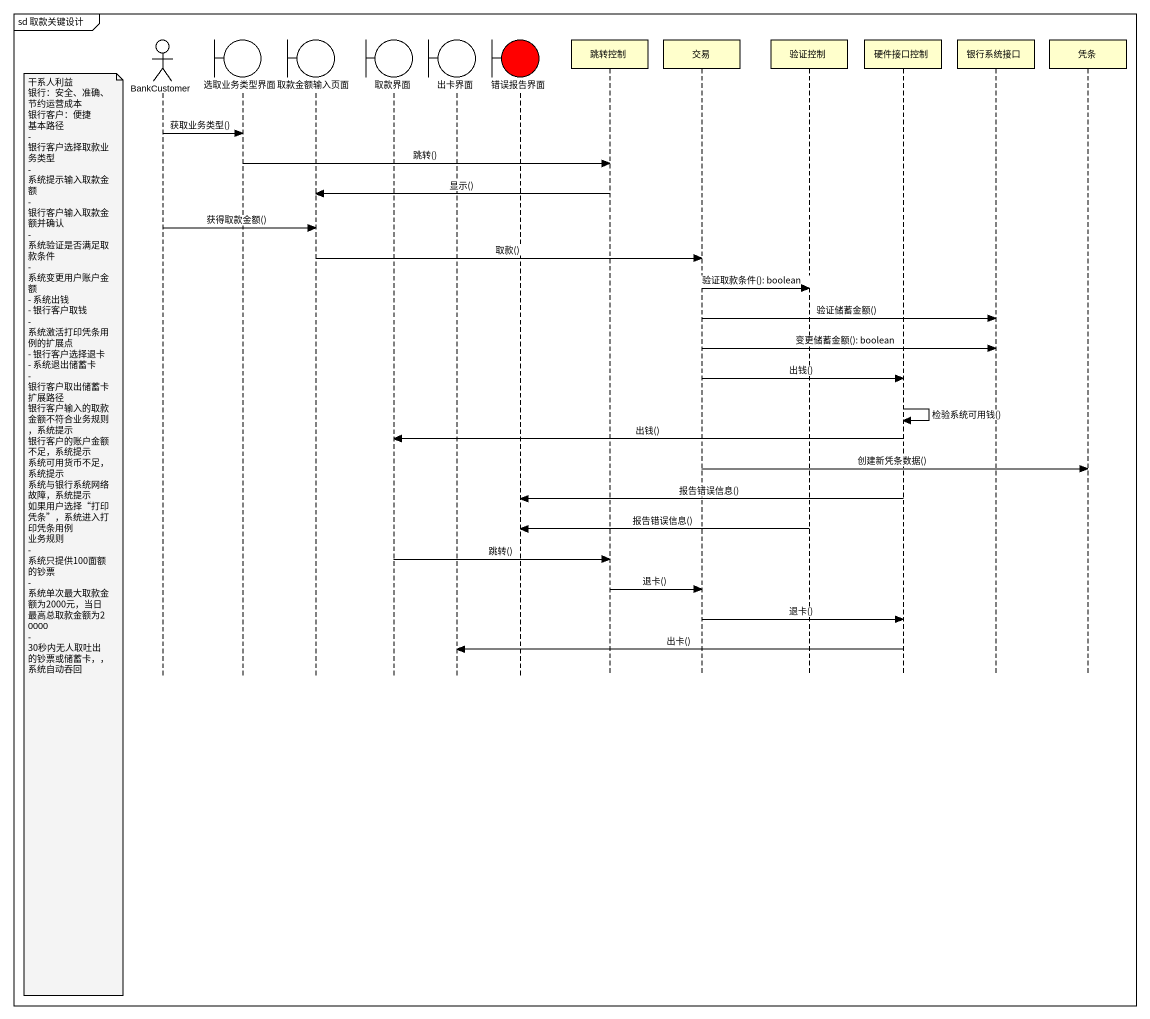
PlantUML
@startuml
mainframe sd 取款关键设计
hide footbox
actor BankCustomer
boundary 选取业务类型界面
boundary 取款金额输入页面
boundary 取款界面
boundary 出卡界面
boundary 错误报告界面 #FF0000
participant 跳转控制
participant 交易
participant 验证控制
participant 硬件接口控制
participant 银行系统接口
participant 凭条

BankCustomer -> 选取业务类型界面 : 获取业务类型()
选取业务类型界面 -> 跳转控制 : 跳转()
跳转控制 -> 取款金额输入页面 : 显示()
BankCustomer -> 取款金额输入页面 : 获得取款金额()
取款金额输入页面 -> 交易 : 取款()
交易 -> 验证控制 : 验证取款条件(): boolean
交易 -> 银行系统接口 : 验证储蓄金额()
交易 -> 银行系统接口 : 变更储蓄金额(): boolean
交易 -> 硬件接口控制 : 出钱()
硬件接口控制 -> 硬件接口控制 : 检验系统可用钱()
硬件接口控制 -> 取款界面 : 出钱()
交易 -> 凭条 : 创建新凭条数据()
硬件接口控制 -> 错误报告界面 : 报告错误信息()
验证控制 -> 错误报告界面 : 报告错误信息()
note left of BankCustomer
  干系人利益
  银行：安全、准确、节约运营成本
  银行客户：便捷
  基本路径
  - 银行客户选择取款业务类型
  - 系统提示输入取款金额
  - 银行客户输入取款金额并确认
  - 系统验证是否满足取款条件
  - 系统变更用户账户金额
  - 系统出钱
  - 银行客户取钱
  - 系统激活打印凭条用例的扩展点
  - 银行客户选择退卡
  - 系统退出储蓄卡
  - 银行客户取出储蓄卡
  扩展路径
  银行客户输入的取款金额不符合业务规则，系统提示
  银行客户的账户金额不足，系统提示
  系统可用货币不足，系统提示
  系统与银行系统网络故障，系统提示
  如果用户选择“打印凭条”，系统进入打印凭条用例
  业务规则
  - 系统只提供100面额的钞票
  - 系统单次最大取款金额为2000元，当日最高总取款金额为20000
  - 30秒内无人取吐出的钞票或储蓄卡，，系统自动吞回
end note
取款界面 -> 跳转控制 : 跳转()
跳转控制 -> 交易 : 退卡()
交易 -> 硬件接口控制 : 退卡()
硬件接口控制 -> 出卡界面 : 出卡()
@enduml
